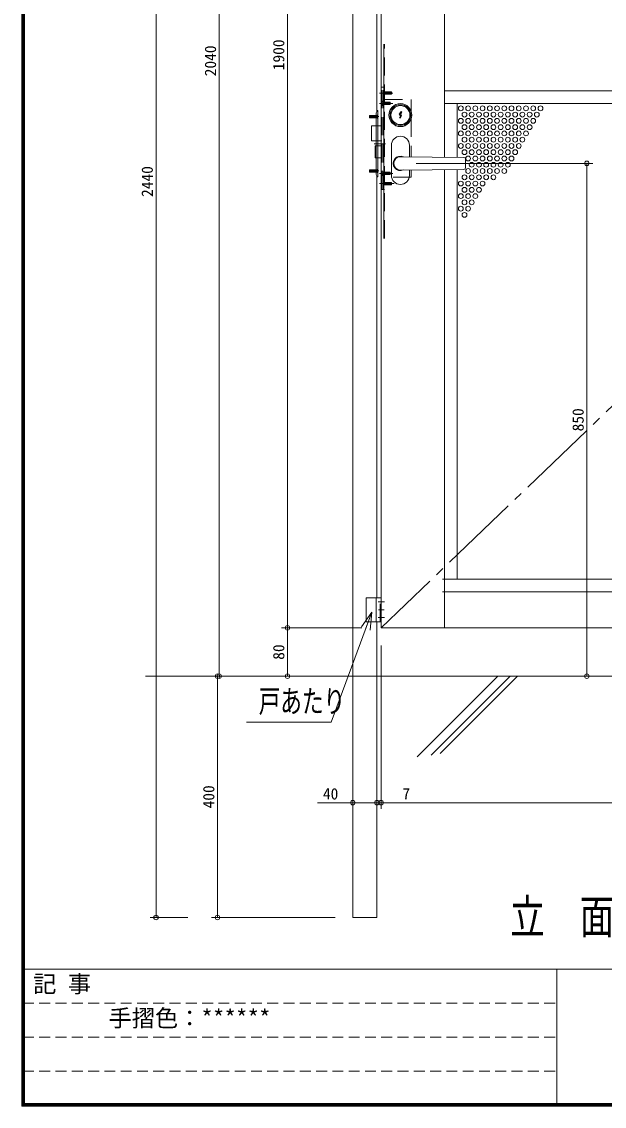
# Model space of a CAD drawing. Units: millimetres at full size; details may follow other scales. Extents: x -600 to 2301, y -735 to 832.
# Drawn here: x -600.5 to -407.3, y -424.2 to -64.6 of the extents above; entities that cross this region are included whole.
import ezdxf
from ezdxf.enums import TextEntityAlignment as Align

# ---------------------------------------------------------------- set-up
doc = ezdxf.new("R2010")
doc.units = ezdxf.units.MM
doc.header["$LTSCALE"] = 3
doc.header["$PDMODE"] = 32
doc.header["$PDSIZE"] = 1.5
for name, pattern in [('CHAIN2', [12, 9, -1, 1, -1]), ('DASHED1', [1.8, 1.2, -0.6]), ('DASHED2', [3, 2, -1])]:
    doc.linetypes.add(name, pattern=pattern)
for name, color, linetype, lineweight in [('0-0_アンカー', 7, 'Continuous', 18), ('0-D_MOJI', 4, 'Continuous', 9), ('0-F_WAKU', 7, 'Continuous', 18)]:
    doc.layers.add(name, color=color, linetype=linetype, lineweight=lineweight)
doc.styles.add('ＭＳ ゴシック', font='')
doc.styles.get('ＭＳ ゴシック').set_extended_font_data('MS Gothic')

msp = doc.modelspace()

# ---------------------------------------------------------------- linework, layer by layer
at = {"layer": '0-0_アンカー', "color": 4, "lineweight": 9}
for p, q in [((-555.897, 126.404), (-555.897, -361.596)), ((-534.952, 126.404), (-534.952, -281.596)), ((-555.897, -358.596), (-555.897, 123.404)), ((-534.952, -278.596), (-534.952, 123.404)), ((-512.308, 114.404), (-512.308, -265.596)), ((-512.308, -262.596), (-512.308, 111.404)), ((-469.669, -111.596), (-411.037, -111.596)), ((-413.037, -111.596), (-413.037, -281.596)), ((-413.037, -278.596), (-413.037, -114.596)), ((-487.669, -265.596), (-514.309, -265.596)), ((-487.669, -265.596), (-514.309, -265.596)), ((-512.308, -265.596), (-512.308, -281.596)), ((-512.308, -278.596), (-512.308, -268.596)), ((-482.669, -271.396), (-482.669, -325.536)), ((-481.269, -271.396), (-481.269, -325.536)), ((-481.269, -271.396), (-481.269, -325.536)), ((-239.481, -281.596), (-559.424, -281.596)), ((-496.469, -281.596), (-537.518, -281.596)), ((-522.109, -281.596), (-536.952, -281.596)), ((-535.518, -281.596), (-535.518, -361.596)), ((-487.669, -281.596), (-514.309, -281.596)), ((-437.425, -281.596), (-411.037, -281.596)), ((-535.518, -358.596), (-535.518, -284.596)), ((-490.669, -323.537), (-502.336, -323.537)), ((-490.669, -323.537), (-482.669, -323.537)), ((-485.669, -323.537), (-488.669, -323.537)), ((-485.669, -323.537), (-487.669, -323.537)), ((-283.269, -323.537), (-481.269, -323.537)), ((-478.269, -323.537), (-470.602, -323.537)), ((-478.269, -323.537), (-286.269, -323.537)), ((-545.318, -361.596), (-557.897, -361.596)), ((-496.469, -361.596), (-537.518, -361.596))]:
    msp.add_line(p, q, dxfattribs=at)
at = {"layer": '0-0_アンカー'}
for p, q in [((-490.669, 126.404), (-490.669, -361.596)), ((-481.269, 114.404), (-481.269, -265.596)), ((-460.269, 114.404), (-460.269, -109.531)), ((-482.669, 104.404), (-482.669, -94.41)), ((-480.369, -72.06), (-480.369, -136.467)), ((-460.269, -87.596), (-304.269, -87.596)), ((-460.269, -91.796), (-304.269, -91.796)), ((-456.069, -109.57), (-456.069, -91.796)), ((-482.869, -115.322), (-482.869, -94.87)), ((-482.369, -94.096), (-482.669, -94.096)), ((-482.369, -116.096), (-482.369, -94.096)), ((-475.168, -96.456), (-474.902, -96.596)), ((-474.62, -94.416), (-474.38, -94.596)), ((-477.869, -105.596), (-477.869, -115.596)), ((-471.869, -109.424), (-471.869, -105.596)), ((-453.863, -109.59), (-474.869, -109.396)), ((-453.269, -113.001), (-453.269, -110.19)), ((-474.869, -113.796), (-453.863, -113.601)), ((-471.869, -115.596), (-471.869, -113.768)), ((-460.269, -113.661), (-460.269, -265.596)), ((-456.069, -113.661), (-456.069, -249.396)), ((-482.669, -115.782), (-482.669, -255.596)), ((-482.369, -116.096), (-482.669, -116.096)), ((-304.269, -249.396), (-460.869, -249.396)), ((-304.269, -253.596), (-460.869, -253.596)), ((-481.269, -255.596), (-486.269, -255.596)), ((-486.269, -263.596), (-486.269, -255.596)), ((-482.869, -263.596), (-482.869, -255.596)), ((-481.269, -263.596), (-481.269, -255.596)), ((-484.359, -260.377), (-497.859, -296.899)), ((-484.359, -260.377), (-487.825, -265.274)), ((-484.359, -260.377), (-486.44, -266.005)), ((-484.359, -260.377), (-484.912, -266.351)), ((-481.269, -263.596), (-486.269, -263.596)), ((-482.669, -263.596), (-482.669, -361.596)), ((-283.269, -265.596), (-481.269, -265.596)), ((-469.304, -308.31), (-442.59, -281.596)), ((-464.682, -307.766), (-438.512, -281.596)), ((-461.691, -307.223), (-436.065, -281.596)), ((-497.859, -296.899), (-525.859, -296.899)), ((-482.669, -361.596), (-490.669, -361.596))]:
    msp.add_line(p, q, dxfattribs=at)
at = {"layer": '0-0_アンカー', "linetype": 'DASHED2'}
for p, q in [((-480.169, -136.467), (-480.169, -72.06)), ((-481.269, -86.296), (-480.169, -86.296)), ((-481.069, -120.296), (-481.069, -86.296)), ((-480.629, -120.296), (-480.629, -86.296)), ((-480.229, -88.036), (-477.829, -88.036)), ((-480.229, -88.556), (-477.829, -88.556)), ((-477.829, -87.896), (-477.829, -88.696)), ((-480.669, -91.436), (-478.269, -91.436)), ((-480.669, -91.956), (-478.269, -91.956)), ((-478.269, -91.296), (-478.269, -92.096)), ((-485.169, -95.696), (-485.169, -96.496)), ((-482.569, -95.836), (-485.169, -95.836)), ((-482.569, -96.356), (-485.169, -96.356)), ((-482.569, -96.496), (-485.169, -96.496)), ((-482.569, -95.696), (-482.569, -96.496)), ((-482.369, -96.696), (-482.569, -96.496)), ((-471.269, -96.812), (-471.269, -109.429)), ((-485.169, -114.496), (-485.169, -113.696)), ((-482.569, -113.696), (-485.169, -113.696)), ((-482.569, -113.836), (-485.169, -113.836)), ((-482.569, -114.356), (-485.169, -114.356)), ((-482.369, -113.496), (-482.569, -113.696)), ((-482.569, -114.496), (-482.569, -113.696)), ((-480.669, -114.636), (-478.269, -114.636)), ((-478.269, -115.296), (-478.269, -114.496)), ((-471.269, -113.762), (-471.269, -116.196)), ((-480.669, -115.156), (-478.269, -115.156)), ((-480.229, -118.036), (-477.829, -118.036)), ((-480.229, -118.556), (-477.829, -118.556)), ((-471.269, -116.196), (-480.169, -116.196)), ((-477.829, -118.696), (-477.829, -117.896)), ((-480.169, -120.296), (-481.069, -120.296)), ((-481.569, -263.596), (-481.569, -255.596))]:
    msp.add_line(p, q, dxfattribs=at)
at = {"layer": '0-0_アンカー', "linetype": 'CHAIN2'}
for p, q in [((-481.748, -88.296), (-477.401, -88.296)), ((-481.748, -91.696), (-477.401, -91.696)), ((-481.996, -96.096), (-485.253, -96.096)), ((-479.768, -105.096), (-483.54, -105.096)), ((-481.996, -114.096), (-485.253, -114.096)), ((-481.748, -114.896), (-477.401, -114.896)), ((-481.748, -118.296), (-477.401, -118.296)), ((-476.906, -118.296), (-481.069, -118.296)), ((-482.213, -256.996), (-480.155, -256.996)), ((-482.213, -262.196), (-480.155, -262.196)), ((-482.178, -259.596), (-480.26, -259.596))]:
    msp.add_line(p, q, dxfattribs=at)
at = {"layer": '0-0_アンカー', "color": 6, "linetype": 'DASHED2'}
msp.add_line((-483.269, -105.796), (-481.069, -105.796), dxfattribs=at)
at = {"layer": '0-0_アンカー', "linetype": 'CHAIN2'}
msp.add_lwpolyline([(-481.869, 114.404), (-283.269, -75.596), (-481.269, -265.596)], dxfattribs=at)
at = {"layer": '0-0_アンカー', "linetype": 'DASHED2'}
for points in [[(-480.629, -87.496), (-480.229, -87.896), (-477.829, -87.896)], [(-480.629, -89.096), (-480.229, -88.696), (-477.829, -88.696)], [(-481.069, -90.896), (-480.669, -91.296), (-478.269, -91.296)], [(-481.069, -92.496), (-480.669, -92.096), (-478.269, -92.096)], [(-480.169, -90.396), (-471.269, -90.396), (-471.269, -94.379)], [(-482.369, -95.496), (-482.569, -95.696), (-485.169, -95.696)], [(-482.369, -114.696), (-482.569, -114.496), (-485.169, -114.496)], [(-481.069, -114.096), (-480.669, -114.496), (-478.269, -114.496)], [(-481.069, -115.696), (-480.669, -115.296), (-478.269, -115.296)], [(-480.629, -117.496), (-480.229, -117.896), (-477.829, -117.896)], [(-480.629, -119.096), (-480.229, -118.696), (-477.829, -118.696)]]:
    msp.add_lwpolyline(points, dxfattribs=at)
at = {"layer": '0-0_アンカー'}
for points in [[(-474.62, -94.416), (-475.238, -95.242), (-474.856, -95.862), (-475.168, -96.456)], [(-474.38, -94.596), (-474.875, -95.258), (-474.511, -95.851), (-474.902, -96.596)]]:
    msp.add_lwpolyline(points, dxfattribs=at)
at = {"layer": '0-0_アンカー', "color": 6, "linetype": 'DASHED2'}
for points in [[(-481.069, -99.096), (-484.469, -99.096), (-484.469, -104.096), (-481.069, -104.096)], [(-483.269, -105.796), (-483.269, -109.796), (-481.069, -109.796)]]:
    msp.add_lwpolyline(points, dxfattribs=at)
at = {"layer": '0-0_アンカー', "color": 4, "lineweight": 9}
msp.add_lwpolyline([(-482.669, -323.537), (-481.269, -323.537), (-482.669, -323.537)], dxfattribs=at)
at = {"layer": '0-0_アンカー'}
for centre, radius in [((-474.869, -95.596), 3.8), ((-474.869, -95.596), 3.436), ((-474.869, -95.596), 3.136), ((-454.825, -93.344), 0.8), ((-452.425, -93.344), 0.8), ((-450.025, -93.344), 0.8), ((-447.625, -93.344), 0.8), ((-445.225, -93.344), 0.8), ((-442.825, -93.344), 0.8), ((-440.425, -93.344), 0.8), ((-438.025, -93.344), 0.8), ((-435.625, -93.344), 0.8), ((-433.225, -93.344), 0.8), ((-430.825, -93.344), 0.8), ((-428.425, -93.344), 0.8), ((-454.825, -97.5), 0.8), ((-453.625, -95.422), 0.8), ((-452.425, -97.5), 0.8), ((-451.225, -95.422), 0.8), ((-450.025, -97.5), 0.8), ((-448.825, -95.422), 0.8), ((-447.625, -97.5), 0.8), ((-446.425, -95.422), 0.8), ((-445.225, -97.5), 0.8), ((-444.025, -95.422), 0.8), ((-442.825, -97.5), 0.8), ((-441.625, -95.422), 0.8), ((-440.425, -97.5), 0.8), ((-439.225, -95.422), 0.8), ((-438.025, -97.5), 0.8), ((-436.825, -95.422), 0.8), ((-435.625, -97.5), 0.8), ((-434.425, -95.422), 0.8), ((-433.225, -97.5), 0.8), ((-432.025, -95.422), 0.8), ((-430.825, -97.5), 0.8), ((-429.625, -95.422), 0.8), ((-453.625, -99.579), 0.8), ((-451.225, -99.579), 0.8), ((-448.825, -99.579), 0.8), ((-446.425, -99.579), 0.8), ((-444.025, -99.579), 0.8), ((-441.625, -99.579), 0.8), ((-439.225, -99.579), 0.8), ((-436.825, -99.579), 0.8), ((-434.425, -99.579), 0.8), ((-432.025, -99.579), 0.8), ((-454.825, -101.657), 0.8), ((-453.625, -103.736), 0.8), ((-452.425, -101.657), 0.8), ((-451.225, -103.736), 0.8), ((-450.025, -101.657), 0.8), ((-448.825, -103.736), 0.8), ((-447.625, -101.657), 0.8), ((-446.425, -103.736), 0.8), ((-445.225, -101.657), 0.8), ((-444.025, -103.736), 0.8), ((-442.825, -101.657), 0.8), ((-441.625, -103.736), 0.8), ((-440.425, -101.657), 0.8), ((-439.225, -103.736), 0.8), ((-438.025, -101.657), 0.8), ((-436.825, -103.736), 0.8), ((-435.625, -101.657), 0.8), ((-434.425, -103.736), 0.8), ((-433.225, -101.657), 0.8), ((-454.825, -105.814), 0.8), ((-453.625, -107.893), 0.8), ((-452.425, -105.814), 0.8), ((-451.225, -107.893), 0.8), ((-450.025, -105.814), 0.8), ((-448.825, -107.893), 0.8), ((-447.625, -105.814), 0.8), ((-446.425, -107.893), 0.8), ((-445.225, -105.814), 0.8), ((-444.025, -107.893), 0.8), ((-442.825, -105.814), 0.8), ((-441.625, -107.893), 0.8), ((-440.425, -105.814), 0.8), ((-439.225, -107.893), 0.8), ((-438.025, -105.814), 0.8), ((-436.825, -107.893), 0.8), ((-435.625, -105.814), 0.8), ((-452.425, -109.971), 0.8), ((-451.225, -112.049), 0.8), ((-450.025, -109.971), 0.8), ((-448.825, -112.049), 0.8), ((-447.625, -109.971), 0.8), ((-446.425, -112.049), 0.8), ((-445.225, -109.971), 0.8), ((-444.025, -112.049), 0.8), ((-442.825, -109.971), 0.8), ((-441.625, -112.049), 0.8), ((-440.425, -109.971), 0.8), ((-439.225, -112.049), 0.8), ((-438.025, -109.971), 0.8), ((-452.425, -114.128), 0.8), ((-450.025, -114.128), 0.8), ((-447.625, -114.128), 0.8), ((-445.225, -114.128), 0.8), ((-442.825, -114.128), 0.8), ((-440.425, -114.128), 0.8), ((-454.825, -118.285), 0.8), ((-453.625, -116.207), 0.8), ((-452.425, -118.285), 0.8), ((-451.225, -116.207), 0.8), ((-450.025, -118.285), 0.8), ((-448.825, -116.207), 0.8), ((-447.625, -118.285), 0.8), ((-446.425, -116.207), 0.8), ((-444.025, -116.207), 0.8), ((-454.825, -122.442), 0.8), ((-453.625, -120.363), 0.8), ((-452.425, -122.442), 0.8), ((-451.225, -120.363), 0.8), ((-450.025, -122.442), 0.8), ((-448.825, -120.363), 0.8), ((-454.825, -126.599), 0.8), ((-453.625, -124.52), 0.8), ((-452.425, -126.599), 0.8), ((-451.225, -124.52), 0.8), ((-453.625, -128.677), 0.8)]:
    msp.add_circle(centre, radius, dxfattribs=at)
for centre, radius, start, end in [((-481.565, -95.164), 1.336, 126.969, 167.311), ((-474.869, -105.596), 3, 0, 180), ((-474.869, -111.596), 2.4, 65.907, 294.093), ((-474.869, -111.596), 2.2, 88.939, 271.061), ((-453.869, -110.19), 0.6, 0, 89.469), ((-453.869, -113.001), 0.6, 270.531, 0), ((-481.565, -115.028), 1.336, 192.689, 233.031), ((-474.869, -115.596), 3, 180, 0)]:
    msp.add_arc(centre, radius, start, end, dxfattribs=at)
at = {"layer": '0-0_アンカー', "color": 4}
for p in [(-413.037, -111.596), (-512.308, -265.596), (-535.518, -281.596), (-534.952, -281.596), (-512.308, -281.596), (-413.037, -281.596), (-490.669, -323.537), (-482.669, -323.537), (-481.269, -323.537), (-555.897, -361.596), (-535.518, -361.596)]:
    msp.add_point(p, dxfattribs=at)
at = {"layer": '0-F_WAKU'}
for p, q in [((-600.45, 424.2), (-600.45, -424.2)), ((-600.225, 423.975), (-600.225, -423.975)), ((-600, 423.75), (-600, -423.75)), ((-599.775, 423.525), (-599.775, -423.525)), ((-599.55, 423.3), (-599.55, -423.3)), ((-600, -378.75), (600, -378.75)), ((-423, -378.75), (-423, -423.75)), ((-600.45, -424.2), (600.45, -424.2)), ((-600.225, -423.975), (600.225, -423.975)), ((-600, -423.75), (600, -423.75)), ((-599.775, -423.525), (599.775, -423.525)), ((-599.55, -423.3), (599.55, -423.3))]:
    msp.add_line(p, q, dxfattribs=at)
at = {"layer": '0-F_WAKU', "linetype": 'DASHED1'}
for p, q in [((-600, -390), (-423, -390)), ((-600, -401.25), (-423, -401.25)), ((-600, -412.5), (-423, -412.5))]:
    msp.add_line(p, q, dxfattribs=at)

# ---------------------------------------------------------------- texts
at = {"layer": '0-0_アンカー', "color": 3, "style": 'ＭＳ ゴシック'}
for s, p in [('1900', (-512.236, -80.716)), ('2040', (-534.88, -82.716)), ('2440', (-555.825, -122.716)), ('850', (-412.965, -200.436)), ('80', (-512.236, -276.156)), ('400', (-535.446, -325.436))]:
    msp.add_text(s, height=3.754, rotation=90, dxfattribs=at).set_placement(p, align=Align.BOTTOM_LEFT)
for s, height, width, p in [('戸あたり', 7.507, 0.7, (-521.859, -295.923)), ('立\u3000面\u3000図\u3000S;1/5', 11.26, 0.75, (-438.474, -370.321))]:
    msp.add_text(s, height=height, dxfattribs=dict(at, width=width)).set_placement(p, align=Align.BOTTOM_LEFT)
for s, p in [('40', (-500.562, -323.609)), ('7', (-474.216, -323.609))]:
    msp.add_text(s, height=3.754, dxfattribs=at).set_placement(p, align=Align.BOTTOM_LEFT)
at = {"layer": '0-D_MOJI', "color": 6, "style": 'ＭＳ ゴシック'}
for s, p in [('記 事', (-596.627, -388.129)), ('手摺色：******', (-571.618, -399.472))]:
    msp.add_text(s, height=5.63, dxfattribs=at).set_placement(p, align=Align.BOTTOM_LEFT)

doc.saveas('drawing.dxf')
